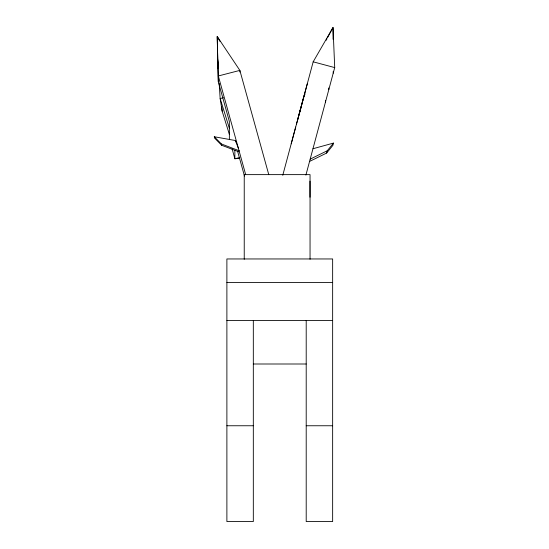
<?xml version="1.0" encoding="UTF-8"?>
<svg xmlns="http://www.w3.org/2000/svg" width="549" height="549" viewBox="0 0 549 549"><rect width="100%" height="100%" fill="white"/><g stroke="black" fill="none" stroke-linecap="round" stroke-linejoin="round"><path stroke-width="0.82" d="M229.372 138.931L229.358 121.555L218.317 81.739L217.198 36.467L239.858 70.396L268.77 174.623M325.475 102.066L325.536 100.378M282.804 175.124L282.934 174.644M296.522 123.999L301.01 107.206M291.21 143.817L295.698 127.025M299.28 113.718L307.268 83.867M297.688 119.661L303.933 96.295L305.066 93.996M282.865 174.925L313.177 61.817L333.023 27.45L334.712 67.589L305.896 175.117M309.567 161.433L326.621 153.061L327.231 150.776L333.483 143.083L312.964 148.738M333.483 143.083L332.872 145.375L326.621 153.061M326.175 40.262L326.984 38.753M327.787 37.25L333.023 27.45L333.071 39.302M310.178 159.141L327.231 150.776M223.47 97.701L220.156 98.559L222.153 111.172L229.379 134.436M239.838 157.467L234.869 158.757L232.124 148.848M239.584 158.366L234.869 158.757L234.862 150.481M226.888 282.461L332.646 282.461M226.888 320.451L332.646 320.451M253.322 364.001L306.205 364.001M226.888 425.756L253.322 425.756M306.205 425.756L332.646 425.756M238.836 151.812L221.645 145.245L214.535 138.039L214.288 136.756L235.397 140.523L238.451 148.45M313.177 61.817L334.712 67.589M214.288 136.756L221.398 143.962L239.364 150.824M220.135 41.614L217.198 36.467L218.317 81.739M229.379 128.288L220.156 98.559L219.168 83.215M245.643 174.5L218.317 75.968L239.858 70.396L239.858 72.043M237.607 151.284L244.483 176.057M235.397 140.523L235.651 141.807M221.398 143.962L221.645 145.245M218.234 66.148L217.562 58.496L218.228 68.728M221.782 106.925L222.153 111.172M328.741 87.936L328.803 89.638M333.216 71.473L333.222 73.161M310.048 259.293L310.048 174.63L244.236 174.63L244.236 259.293M309.993 181.143L309.993 197.221M306.205 320.451L306.205 521.55L332.646 521.55L332.646 258.956L226.888 258.956L226.888 521.55L253.322 521.55L253.322 320.451"/></g></svg>
